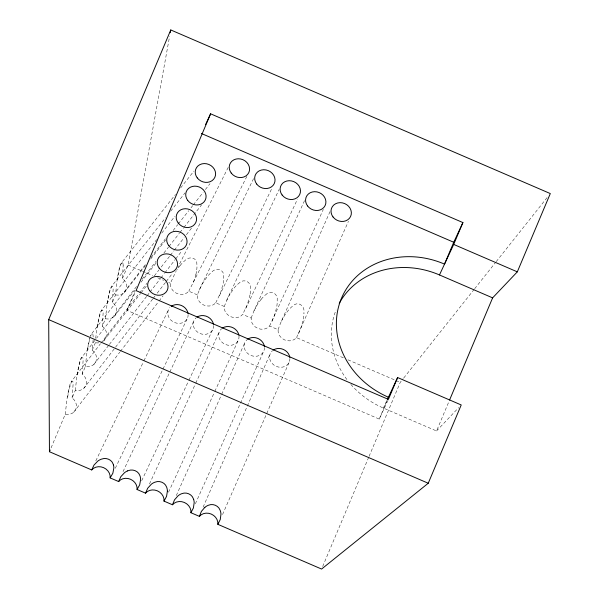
<?xml version="1.0" encoding="UTF-8"?>
<svg xmlns="http://www.w3.org/2000/svg" width="599" height="599" viewBox="0 0 599 599"><rect width="100%" height="100%" fill="white"/><g stroke="black" fill="none" stroke-linecap="round" stroke-linejoin="round"><path stroke-width="0.45" stroke-dasharray="3 2.25" d="M223.727 278.43L223.719 277.562A46.123 28.587 22.6 0 0 223.667 276.424C224.37 269.325 215.947 267.034 211.739 272.111A52.899 32.788 22.6 0 0 210.766 272.934A81.554 50.548 22.6 0 0 206.954 277.015L201.578 285.117L197.303 294.865A10.393 9.187 25 0 0 203.877 305.116A10.393 9.187 25 0 0 215.737 302.809L224.228 306.471A10.393 9.187 25 0 0 230.802 316.721A10.393 9.187 25 0 0 242.662 314.415L251.153 318.076A10.393 9.187 25 0 0 257.727 328.327A10.393 9.187 25 0 0 269.587 326.021L278.086 329.69A10.393 9.187 25 0 0 284.652 339.933A10.393 9.187 25 0 0 296.512 337.634L343.676 357.962M93.13 339.903L92.231 350.19A10.4 9.187 25 0 1 95.96 361.497A10.4 9.187 25 0 1 85.32 366.603L82.168 374.083A10.4 9.187 25 0 1 85.897 385.382A10.4 9.187 25 0 1 75.257 390.488L72.105 397.968A10.4 9.187 25 0 1 75.833 409.267A10.4 9.187 25 0 1 65.186 414.381L50.878 448.337M105.454 318.833A10.4 9.187 25 0 0 116.094 313.719A10.4 9.187 25 0 0 112.365 302.42L115.517 294.933L117.142 279.666A76.567 9.412 -70.9 0 1 118.025 274.701L118.115 274.245A46.849 5.758 -70.9 0 1 118.362 273.047L119.987 266.54L121.627 262.632L175.432 194.518M92.231 350.19L95.391 342.71L95.458 341.423M85.32 366.595L87.117 350.917A76.844 9.449 -70.9 0 1 88.038 345.848L88.135 345.383A47.021 5.78 -70.9 0 1 88.39 344.163L89.843 338.27L87.05 351.299M75.257 390.481L77.106 374.66A76.949 9.457 -70.9 0 1 78.035 369.561M65.194 414.366L67.095 398.41A77.061 9.472 -70.9 0 1 68.046 393.273L68.144 392.809A47.164 5.795 -70.9 0 1 68.406 391.566L71.558 381.308L100.228 344.013M95.683 338.398L97.12 327.166M115.517 294.94A10.4 9.187 25 0 0 126.157 289.834A10.4 9.187 25 0 0 122.436 278.528L123.162 265.275M112.365 302.42L113.151 289.04A76.859 9.449 -70.9 0 0 112.837 286.674A48.302 5.938 -70.9 0 0 112.709 286.367C109.595 286.27 109.52 293.974 108.374 296.752A46.902 5.765 -70.9 0 0 108.12 297.958L108.03 298.399A76.65 9.419 -70.9 0 0 107.139 303.401L105.454 318.818L102.302 326.305A10.4 9.187 25 0 1 102.893 341.34M102.302 326.305L103.14 312.798A76.687 9.427 -70.9 0 0 102.841 310.402M82.168 374.083L83.119 360.328A76.358 9.389 -70.9 0 0 82.849 357.85M72.105 397.968L73.108 384.094A76.215 9.367 -70.9 0 0 72.853 381.578A47.86 5.885 -70.9 0 0 72.741 381.241C68.803 380.095 68.533 397.212 67.028 398.799M250.023 294.865L247.342 304.629L242.662 314.415M117.082 280.047C118.984 277.127 118.198 262.946 122.705 262.647A48.429 5.953 -70.9 0 1 122.825 262.968M122.436 278.528L128.119 265.035L169.592 36.382M107.071 303.798L109.25 292.948L111.646 286.315L165.496 217.781M97.06 327.548L99.269 316.639L101.501 310.252L156.616 239.66M77.039 375.049L79.3 364.02L81.352 357.94L96.012 338.914M78.042 369.546L78.14 369.096A47.089 5.788 -70.9 0 1 78.394 367.868C79.42 365.472 79.892 356.158 82.729 357.521A47.965 5.893 -70.9 0 1 82.842 357.88M195.925 274.342L196.262 272.83A98.461 61.031 22.6 0 0 196.607 270.943M278.086 329.69L280.482 323.303L330.131 211.357M251.153 318.076L253.834 311.203L304.644 200.38M224.228 306.471L228.518 296.52L234.142 288.022A76.395 47.358 22.6 0 1 237.863 284.121M197.303 294.865L188.805 291.196A10.393 9.187 25 0 1 176.945 293.503A10.393 9.187 25 0 1 170.378 283.252L175.799 271.691M388.025 400.207L379.227 419.075L126.906 310.297L134.865 291.413M379.227 419.075L387.021 400.589M322.681 566.467L368.722 457.209M369.081 456.348L400.259 382.357L403.172 378.695M350.857 384.416A81.711 72.217 25 0 0 383.382 408.061L436.529 430.973L449.19 400.911M246.855 176.443L188.805 291.196M215.737 302.809L220.582 292.829L223.285 283.102A76.979 47.718 22.6 0 0 223.734 278.43M203.106 507.143L270.201 353.754M222.558 514.511L289.287 361.983M296.52 337.634L348.453 221.301M176.278 495.575L221.263 395.213M221.637 394.367L244.759 342.785M195.364 503.804L263.837 351.014M149.451 484.014L195.341 384.041M195.731 383.195L219.309 331.816M168.536 492.236L214.427 392.263M214.809 391.424L238.395 340.045M269.587 326.021L323.34 209.44M126.906 310.297L136.085 290.612M272.096 321.236L274.978 313.913L276.686 307.07A83.561 51.799 22.6 0 0 277.217 302.038L277.21 301.574A52.899 32.788 22.6 0 0 277.18 300.324C278.183 293.667 270.591 289.429 265.881 294.626A46.123 28.587 22.6 0 0 264.975 295.352M383.382 408.061L387.171 399.937M123.027 471.6L169.42 372.863M169.817 372.024L193.866 320.854M141.708 480.675L188.505 381.091M188.902 380.253L212.952 329.076M226.654 300.286L279.164 189.374M245.732 308.515L297.448 199.28M254.043 310.754L257.293 304.719L261.067 299.388M298.452 333.957L301.522 326.38L303.423 318.84A84.818 52.577 22.6 0 0 303.955 313.629M95.803 460.878L143.505 361.691M143.91 360.853L168.424 309.885M115.285 468.268L162.584 369.92M162.988 369.089L187.502 318.106M199.257 289.834L253.669 178.397M219.361 295.809L271.931 188.311M228.197 167.391L178.045 267.042M176.039 271.302L176.278 270.913M176.772 270.134L177.274 269.363M178.33 267.843L180.014 265.634M73.737 412.194L119.807 352.175M120.377 351.433L158.48 301.784M159.049 301.042L163.033 295.861M100.797 343.272L138.998 293.63M139.567 292.889L146.98 283.252M136.55 286.494L96.581 338.173M142.248 279.112L155.92 261.404M152.67 299.051L83.853 388.257M153.239 298.317L154.946 296.108M157.215 293.158L165.736 282.107M166.305 281.373L172.549 273.271M146.605 296.438L109.385 344.432M147.182 295.696L149.465 292.746M150.035 292.012L160.322 278.73M160.899 277.996L164.328 273.571M164.897 272.83L175.185 259.554M175.762 258.813L182.044 250.704M145.332 264.706L91.684 333.688L90.471 336.294L91.842 333.516L92.725 333.8A48.07 5.908 -70.9 0 1 92.838 334.152A76.515 9.404 -70.9 0 1 93.122 336.586L93.159 337.679M151.068 257.315L165.406 238.836M93.916 364.372L108.816 345.174M103.986 340.487L140.615 293.48M141.184 292.746L146.912 285.401M154.355 275.854L158.93 269.977M161.221 267.042L169.809 256.028M170.378 255.286L173.815 250.884M174.384 250.15L184.118 237.661M186.401 234.726L192.129 227.38M161.767 233.071L174.93 216.217M163.901 252.995L168.476 247.155M169.045 246.421L179.341 233.281M179.91 232.547L183.339 228.167M183.915 227.433L201.638 204.798M170.663 211.2L185.001 192.908M114.05 316.601L134.685 290.275M140.99 282.234L155.89 263.223M180.628 187.921L193.919 171.067M124.113 292.709L145.467 265.619M150.656 259.03L165.661 239.997M173.148 230.488L177.753 224.64M178.33 223.906L188.692 210.743M190.991 207.823L192.721 205.629M193.297 204.895L203.083 192.466M205.382 189.539L209.987 183.691M403.756 377.969L474.123 289.429M474.7 288.696L495.635 262.355M496.219 261.621L547.396 197.228M436.529 430.973L458.692 407.627M128.119 265.035L152.625 275.6M157.694 277.786L163.617 280.339M168.686 282.526L170.378 283.252M347.959 359.812L395.115 380.14M395.976 380.507L400.259 382.357M289.923 358.434A10.393 9.187 25 0 1 275.944 366.236A10.393 9.187 25 0 1 272.642 350.535M264.481 347.465A10.393 9.187 25 0 1 250.734 355.372A10.393 9.187 25 0 1 246.848 339.858M239.008 336.032A10.393 9.187 25 0 1 225.284 344.403A10.393 9.187 25 0 1 221.75 328.596M213.588 325.527A10.393 9.187 25 0 1 199.609 333.329A10.393 9.187 25 0 1 196.307 317.627M188.146 314.557A10.393 9.187 25 0 1 174.863 322.651A10.393 9.187 25 0 1 169.869 307.594M98.805 342.823A10.4 9.187 25 0 1 95.391 342.718M346.896 379.511A81.711 72.217 25 0 1 336.046 310.02M180.037 265.649A82.759 51.297 22.6 0 1 183.975 261.426A56.808 35.214 22.6 0 1 184.642 260.887C188.633 255.908 197.4 257.203 196.899 264.518A43.128 26.73 22.6 0 1 196.966 265.597L196.981 266.435A71.947 44.596 22.6 0 1 196.592 270.935M195.94 274.349A145.602 90.254 22.6 0 1 192.96 283.11M261.089 299.403A73.22 45.389 22.6 0 1 264.953 295.337M237.885 284.128A49.335 30.586 22.6 0 1 238.814 283.357C243.261 278.206 251.295 281.478 250.427 288.359A49.335 30.586 22.6 0 1 250.464 289.557L250.464 289.998A78.349 48.564 22.6 0 1 250.008 294.865M281.448 321.259A145.602 90.254 22.6 0 1 286.097 313.217L288.246 310.447A70.135 43.472 22.6 0 1 291.72 306.853L292.057 306.591A42.252 26.191 22.6 0 1 292.948 305.902C297.943 300.713 305.018 305.894 303.933 312.311A56.808 35.214 22.6 0 1 303.94 313.621M102.833 310.424A48.182 5.923 -70.9 0 0 102.721 310.087C99.651 309.578 99.456 317.612 98.378 320.458A46.962 5.773 -70.9 0 0 98.124 321.67L98.034 322.112A76.747 9.434 -70.9 0 0 97.128 327.151M122.832 262.946A77.039 9.472 -70.9 0 1 123.154 265.297"/><path stroke-width="0.9" d="M170.258 32.705L170.76 29.95L550.301 193.567L517.319 271.849L492.618 297.86L449.557 400.057M127.58 470.919A47.418 15.349 23 0 1 128.328 470.634C132.731 468.837 138.369 470.986 139.896 475.628A47.239 15.289 23 0 1 140.136 476.34L140.211 476.602A77.181 24.978 23 0 1 140.6 479.604L139.694 484.816L137.059 489.503L145.557 493.164A10.393 9.18 25 0 1 157.425 490.858A10.393 9.18 25 0 1 163.991 501.108L172.49 504.77A10.385 9.18 25 0 1 184.35 502.464A10.385 9.18 25 0 1 190.924 512.722L199.415 516.383L201.376 511.411L204.88 507.323M172.49 504.77L174.526 499.836L178.105 495.77A75.309 24.372 23 0 1 181.025 493.965A47.239 15.289 23 0 1 181.782 493.688C186.192 491.816 191.777 494.078 193.357 498.668A47.418 15.349 23 0 1 193.612 499.386L193.694 499.648M145.557 493.164L147.676 488.252L151.33 484.224A75.444 24.417 23 0 1 154.295 482.435A47.328 15.319 23 0 1 155.051 482.165C159.461 480.323 165.069 482.532 166.627 487.152A47.328 15.319 23 0 1 166.874 487.863L166.956 488.125A77.316 25.023 23 0 1 167.383 491.143M170.76 29.95L48.699 319.619L49.447 451.728L91.707 469.945A10.393 9.18 25 0 1 103.575 467.639A10.393 9.18 25 0 1 110.141 477.897L118.632 481.551L120.826 476.677L124.555 472.671A75.579 24.462 23 0 1 127.557 470.904M91.707 469.945L93.976 465.101L97.779 461.125A75.721 24.507 23 0 1 100.827 459.373A47.516 15.379 23 0 1 101.598 459.104C106.008 457.344 111.669 459.448 113.159 464.113A47.156 15.26 23 0 1 113.398 464.817L113.466 465.079M49.447 451.728L50.166 450.029M339.229 303.311A81.711 72.217 25 0 1 439.479 274.948L453.705 244.429L462.915 222.573L210.593 113.803L136.085 290.612L388.407 399.391L397.616 377.542L461.223 404.961L428.24 483.243L321.588 569.05L217.841 524.327A10.385 9.18 25 0 0 211.275 514.077A10.385 9.18 25 0 0 199.415 516.383M387.725 398.904L388.437 397.227A81.711 72.217 25 0 1 341.452 298.324A81.711 72.217 25 0 1 444.525 264.114L453.735 242.258L462.915 222.573M205.622 124.465L210.593 113.803M387.486 399.256L397.616 377.542M217.841 524.327L220.26 519.535L220.964 514.227A77.6 25.113 23 0 0 220.454 511.179L220.35 510.91A47.516 15.379 23 0 0 220.088 510.183C218.478 505.623 212.922 503.31 208.504 505.219A47.156 15.26 23 0 0 207.786 505.511A75.182 24.334 23 0 0 204.903 507.331M190.916 512.714L193.402 507.967L194.181 502.688A77.451 25.068 23 0 0 193.717 499.656M163.991 501.108L166.552 496.391L167.398 491.15M110.134 477.89L112.844 473.24L113.84 468.074A77.054 24.941 23 0 0 113.488 465.086M201.414 133.487L453.735 242.258M453.705 244.429L517.319 271.849M439.479 274.948L492.618 297.86M48.699 319.619L428.24 483.243M273.384 349.996A10.393 9.187 25 0 1 283.544 349.509A10.393 9.187 25 0 1 289.841 357.513M247.559 339.289A10.393 9.187 25 0 1 257.87 338.435A10.393 9.187 25 0 1 264.399 346.544M222.499 328.057A10.393 9.187 25 0 1 238.874 335.118M197.049 317.088A10.393 9.187 25 0 1 213.431 324.149M171.224 306.374A10.393 9.187 25 0 1 181.527 305.527A10.393 9.187 25 0 1 188.064 313.636M118.632 481.559A10.393 9.18 25 0 1 130.5 479.252A10.393 9.18 25 0 1 137.066 489.503M149.675 290.732A10.393 9.187 25 0 0 167.211 290.38A10.393 9.187 25 0 0 156.676 276.438A10.393 9.187 25 0 0 149.675 290.732M159.192 268.157A10.393 9.187 25 0 0 176.72 267.813A10.393 9.187 25 0 0 166.185 253.864A10.393 9.187 25 0 0 159.192 268.157M168.701 245.583A10.393 9.187 25 0 0 186.237 245.238A10.393 9.187 25 0 0 175.702 231.296A10.393 9.187 25 0 0 168.701 245.583M178.21 223.015A10.393 9.187 25 0 0 195.746 222.663A10.393 9.187 25 0 0 185.211 208.722A10.393 9.187 25 0 0 178.21 223.015M187.727 200.44A10.393 9.187 25 0 0 205.255 200.096A10.393 9.187 25 0 0 194.72 186.147A10.393 9.187 25 0 0 187.727 200.44M197.236 177.866A10.393 9.187 25 0 0 214.771 177.521A10.393 9.187 25 0 0 204.237 163.572A10.393 9.187 25 0 0 197.236 177.866M231.236 173.066A10.393 9.187 25 0 0 248.757 172.714A10.393 9.187 25 0 0 238.222 158.772A10.393 9.187 25 0 0 231.236 173.066M256.679 184.035A10.393 9.187 25 0 0 274.207 183.683A10.393 9.187 25 0 0 263.672 169.742A10.393 9.187 25 0 0 256.679 184.035M282.122 195.004A10.393 9.187 25 0 0 299.65 194.653A10.393 9.187 25 0 0 289.115 180.711A10.393 9.187 25 0 0 282.122 195.004M307.572 205.974A10.393 9.187 25 0 0 325.092 205.622A10.393 9.187 25 0 0 314.557 191.687A10.393 9.187 25 0 0 307.572 205.974M333.014 216.943A10.393 9.187 25 0 0 350.542 216.591A10.393 9.187 25 0 0 340.007 202.657A10.393 9.187 25 0 0 333.014 216.943"/></g></svg>
